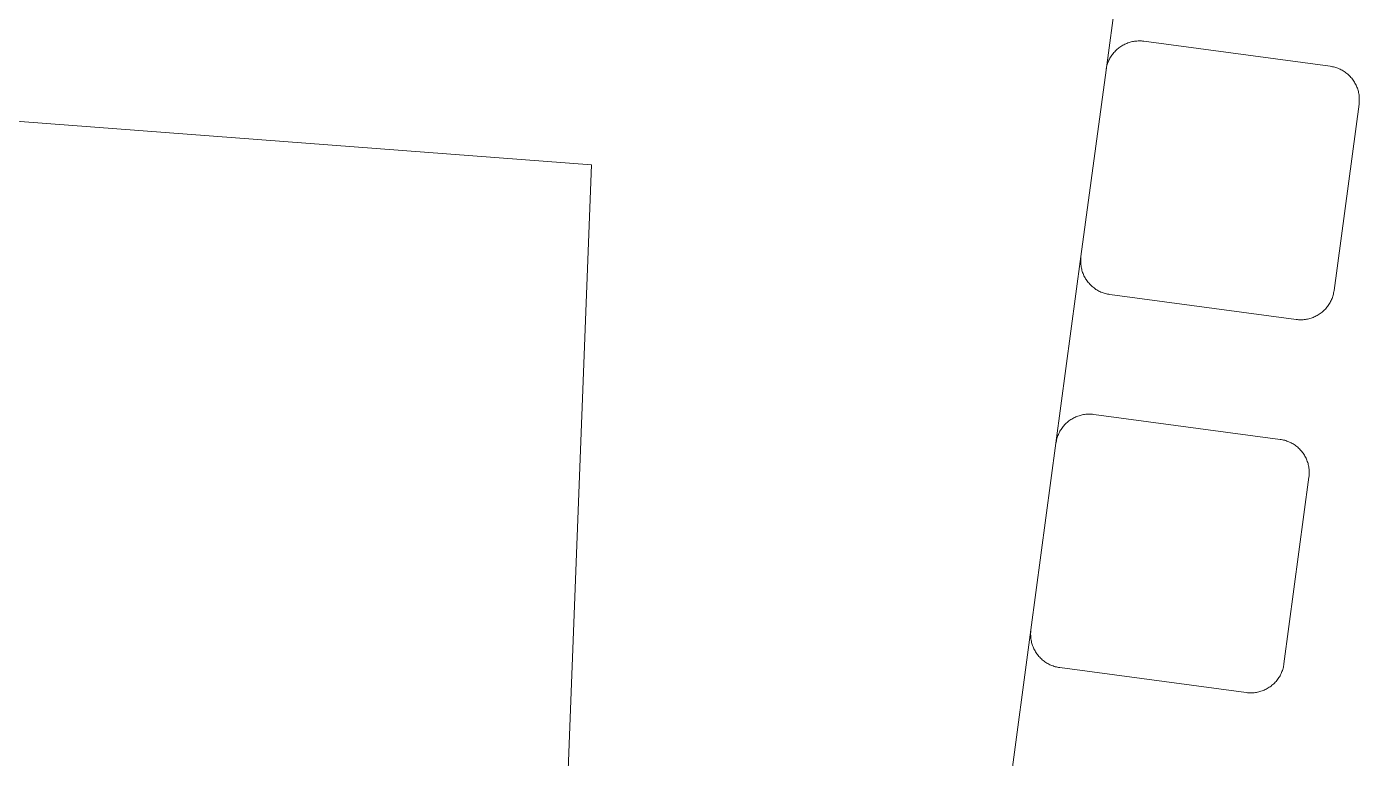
# Model space of a CAD drawing. Header units: millimetres. Extents: x -273 to 4197, y -77 to 2867.
# Drawn here: x 3363.9 to 3562.2, y 2655 to 2763.8 of the extents above; entities that cross this region are included whole.
import ezdxf

# ---------------------------------------------------------------- set-up
doc = ezdxf.new("R2010")
doc.units = ezdxf.units.MM
doc.layers.add('ZANO_R', color=7, linetype='Continuous', lineweight=0)

msp = doc.modelspace()

# ---------------------------------------------------------------- linework, layer by layer
at = {"layer": 'ZANO_R'}
for p, q in [((3524.51, 2757.34), (3528.23, 2785.09)), ((3527, 2761.03), (3527.15, 2761.11)), ((3527.15, 2761.11), (3527.3, 2761.18)), ((3527.3, 2761.18), (3527.46, 2761.26)), ((3527.46, 2761.26), (3527.61, 2761.32)), ((3527.61, 2761.32), (3527.77, 2761.38)), ((3527.77, 2761.38), (3527.94, 2761.44)), ((3527.94, 2761.44), (3528.1, 2761.49)), ((3528.1, 2761.49), (3528.26, 2761.53)), ((3528.26, 2761.53), (3528.43, 2761.57)), ((3528.43, 2761.57), (3528.6, 2761.6)), ((3528.6, 2761.6), (3528.77, 2761.63)), ((3528.77, 2761.63), (3528.94, 2761.65)), ((3528.94, 2761.65), (3529.11, 2761.66)), ((3529.11, 2761.66), (3529.28, 2761.67)), ((3529.28, 2761.67), (3529.45, 2761.68)), ((3529.45, 2761.68), (3529.62, 2761.67)), ((3529.62, 2761.67), (3529.79, 2761.67)), ((3529.79, 2761.67), (3529.96, 2761.65)), ((3529.96, 2761.65), (3530.13, 2761.63)), ((3530.13, 2761.63), (3557.88, 2757.91)), ((3525.02, 2758.96), (3525.1, 2759.11)), ((3525.1, 2759.11), (3525.18, 2759.26)), ((3525.18, 2759.26), (3525.27, 2759.4)), ((3525.27, 2759.4), (3525.37, 2759.55)), ((3525.37, 2759.55), (3525.47, 2759.68)), ((3525.47, 2759.68), (3525.57, 2759.82)), ((3525.57, 2759.82), (3525.68, 2759.95)), ((3525.68, 2759.95), (3525.8, 2760.08)), ((3525.8, 2760.08), (3525.92, 2760.2)), ((3525.92, 2760.2), (3526.04, 2760.32)), ((3526.04, 2760.32), (3526.16, 2760.43)), ((3526.16, 2760.43), (3526.3, 2760.54)), ((3526.3, 2760.54), (3526.43, 2760.65)), ((3526.43, 2760.65), (3526.57, 2760.75)), ((3526.57, 2760.75), (3526.71, 2760.85)), ((3526.71, 2760.85), (3526.85, 2760.94)), ((3526.85, 2760.94), (3527, 2761.03)), ((3520.78, 2729.59), (3524.51, 2757.34)), ((3524.51, 2757.34), (3524.53, 2757.51)), ((3524.53, 2757.51), (3524.56, 2757.68)), ((3524.56, 2757.68), (3524.6, 2757.84)), ((3524.6, 2757.84), (3524.64, 2758.01)), ((3524.64, 2758.01), (3524.69, 2758.17)), ((3524.69, 2758.17), (3524.75, 2758.34)), ((3524.75, 2758.34), (3524.81, 2758.5)), ((3524.81, 2758.5), (3524.87, 2758.65)), ((3524.87, 2758.65), (3524.94, 2758.81)), ((3524.94, 2758.81), (3525.02, 2758.96)), ((3557.88, 2757.91), (3558.05, 2757.88)), ((3558.05, 2757.88), (3558.22, 2757.85)), ((3558.22, 2757.85), (3558.38, 2757.81)), ((3558.38, 2757.81), (3558.55, 2757.77)), ((3558.55, 2757.77), (3558.71, 2757.72)), ((3558.71, 2757.72), (3558.87, 2757.67)), ((3558.87, 2757.67), (3559.03, 2757.61)), ((3559.03, 2757.61), (3559.19, 2757.54)), ((3559.19, 2757.54), (3559.35, 2757.47)), ((3559.35, 2757.47), (3559.5, 2757.4)), ((3559.5, 2757.4), (3559.65, 2757.32)), ((3559.65, 2757.32), (3559.8, 2757.23)), ((3559.8, 2757.23), (3559.94, 2757.14)), ((3559.94, 2757.14), (3560.08, 2757.05)), ((3560.08, 2757.05), (3560.22, 2756.95)), ((3560.22, 2756.95), (3560.36, 2756.84)), ((3560.36, 2756.84), (3560.49, 2756.73)), ((3560.49, 2756.73), (3560.62, 2756.62)), ((3560.62, 2756.62), (3560.74, 2756.5)), ((3560.74, 2756.5), (3560.86, 2756.38)), ((3560.86, 2756.38), (3560.97, 2756.25)), ((3560.97, 2756.25), (3561.08, 2756.12)), ((3561.08, 2756.12), (3561.19, 2755.99)), ((3561.19, 2755.99), (3561.29, 2755.85)), ((3561.29, 2755.85), (3561.39, 2755.71)), ((3561.39, 2755.71), (3561.48, 2755.56)), ((3561.48, 2755.56), (3561.56, 2755.42)), ((3561.56, 2755.42), (3561.65, 2755.27)), ((3561.65, 2755.27), (3561.72, 2755.11)), ((3304.44, 2754.15), (3447.93, 2743.26)), ((3561.72, 2755.11), (3561.79, 2754.96)), ((3561.79, 2754.96), (3561.86, 2754.8)), ((3561.86, 2754.8), (3561.92, 2754.64)), ((3561.92, 2754.64), (3561.98, 2754.48)), ((3561.98, 2754.48), (3562.02, 2754.32)), ((3562.02, 2754.32), (3562.07, 2754.15)), ((3562.07, 2754.15), (3562.11, 2753.99)), ((3562.11, 2753.99), (3562.14, 2753.82)), ((3562.14, 2753.82), (3562.17, 2753.65)), ((3562.17, 2753.65), (3562.19, 2753.48)), ((3562.19, 2753.48), (3562.2, 2753.31)), ((3562.2, 2753.31), (3562.21, 2753.14)), ((3562.21, 2753.14), (3562.21, 2752.97)), ((3562.17, 2752.29), (3558.45, 2724.54)), ((3562.19, 2752.46), (3562.17, 2752.29)), ((3562.2, 2752.63), (3562.19, 2752.46)), ((3562.21, 2752.8), (3562.2, 2752.63)), ((3562.21, 2752.97), (3562.21, 2752.8)), ((3447.93, 2743.26), (3437.96, 2483.29)), ((3517.06, 2701.84), (3520.78, 2729.59)), ((3520.75, 2729.25), (3520.76, 2729.42)), ((3520.76, 2729.42), (3520.78, 2729.59)), ((3520.74, 2729.08), (3520.75, 2729.25)), ((3520.74, 2728.91), (3520.74, 2729.08)), ((3520.74, 2728.74), (3520.74, 2728.91)), ((3520.75, 2728.57), (3520.74, 2728.74)), ((3520.77, 2728.4), (3520.75, 2728.57)), ((3520.79, 2728.23), (3520.77, 2728.4)), ((3520.82, 2728.06), (3520.79, 2728.23)), ((3520.85, 2727.89), (3520.82, 2728.06)), ((3520.89, 2727.73), (3520.85, 2727.89)), ((3520.93, 2727.56), (3520.89, 2727.73)), ((3520.98, 2727.4), (3520.93, 2727.56)), ((3521.03, 2727.24), (3520.98, 2727.4)), ((3521.09, 2727.08), (3521.03, 2727.24)), ((3521.16, 2726.92), (3521.09, 2727.08)), ((3521.23, 2726.76), (3521.16, 2726.92)), ((3521.31, 2726.61), (3521.23, 2726.76)), ((3521.39, 2726.46), (3521.31, 2726.61)), ((3521.48, 2726.31), (3521.39, 2726.46)), ((3521.57, 2726.17), (3521.48, 2726.31)), ((3521.66, 2726.03), (3521.57, 2726.17)), ((3521.77, 2725.89), (3521.66, 2726.03)), ((3521.87, 2725.76), (3521.77, 2725.89)), ((3521.98, 2725.63), (3521.87, 2725.76)), ((3522.1, 2725.5), (3521.98, 2725.63)), ((3522.22, 2725.38), (3522.1, 2725.5)), ((3522.34, 2725.26), (3522.22, 2725.38)), ((3522.47, 2725.15), (3522.34, 2725.26)), ((3522.6, 2725.04), (3522.47, 2725.15)), ((3522.73, 2724.93), (3522.6, 2725.04)), ((3522.87, 2724.83), (3522.73, 2724.93)), ((3523.01, 2724.73), (3522.87, 2724.83)), ((3523.16, 2724.64), (3523.01, 2724.73)), ((3523.3, 2724.56), (3523.16, 2724.64)), ((3523.45, 2724.48), (3523.3, 2724.56)), ((3523.61, 2724.4), (3523.45, 2724.48)), ((3523.76, 2724.33), (3523.61, 2724.4)), ((3523.92, 2724.27), (3523.76, 2724.33)), ((3524.08, 2724.21), (3523.92, 2724.27)), ((3524.24, 2724.15), (3524.08, 2724.21)), ((3524.41, 2724.11), (3524.24, 2724.15)), ((3524.57, 2724.06), (3524.41, 2724.11)), ((3524.74, 2724.03), (3524.57, 2724.06)), ((3524.91, 2723.99), (3524.74, 2724.03)), ((3525.07, 2723.97), (3524.91, 2723.99)), ((3552.83, 2720.25), (3525.07, 2723.97)), ((3558.15, 2723.38), (3558.08, 2723.22)), ((3558.21, 2723.54), (3558.15, 2723.38)), ((3558.26, 2723.7), (3558.21, 2723.54)), ((3558.31, 2723.87), (3558.26, 2723.7)), ((3558.35, 2724.03), (3558.31, 2723.87)), ((3558.39, 2724.2), (3558.35, 2724.03)), ((3558.42, 2724.37), (3558.39, 2724.2)), ((3558.45, 2724.54), (3558.42, 2724.37)), ((3556.79, 2721.44), (3556.66, 2721.33)), ((3556.92, 2721.56), (3556.79, 2721.44)), ((3557.04, 2721.68), (3556.92, 2721.56)), ((3557.16, 2721.8), (3557.04, 2721.68)), ((3557.27, 2721.93), (3557.16, 2721.8)), ((3557.38, 2722.06), (3557.27, 2721.93)), ((3557.48, 2722.19), (3557.38, 2722.06)), ((3557.58, 2722.33), (3557.48, 2722.19)), ((3557.68, 2722.47), (3557.58, 2722.33)), ((3557.77, 2722.62), (3557.68, 2722.47)), ((3557.86, 2722.76), (3557.77, 2722.62)), ((3557.94, 2722.92), (3557.86, 2722.76)), ((3558.01, 2723.07), (3557.94, 2722.92)), ((3558.08, 2723.22), (3558.01, 2723.07)), ((3553, 2720.23), (3552.83, 2720.25)), ((3553.17, 2720.21), (3553, 2720.23)), ((3553.34, 2720.2), (3553.17, 2720.21)), ((3553.51, 2720.2), (3553.34, 2720.2)), ((3553.68, 2720.2), (3553.51, 2720.2)), ((3553.85, 2720.21), (3553.68, 2720.2)), ((3554.02, 2720.23), (3553.85, 2720.21)), ((3554.19, 2720.25), (3554.02, 2720.23)), ((3554.36, 2720.28), (3554.19, 2720.25)), ((3554.52, 2720.31), (3554.36, 2720.28)), ((3554.69, 2720.35), (3554.52, 2720.31)), ((3554.86, 2720.39), (3554.69, 2720.35)), ((3555.02, 2720.44), (3554.86, 2720.39)), ((3555.18, 2720.5), (3555.02, 2720.44)), ((3555.34, 2720.56), (3555.18, 2720.5)), ((3555.5, 2720.62), (3555.34, 2720.56)), ((3555.65, 2720.69), (3555.5, 2720.62)), ((3555.81, 2720.77), (3555.65, 2720.69)), ((3555.96, 2720.85), (3555.81, 2720.77)), ((3556.1, 2720.94), (3555.96, 2720.85)), ((3556.25, 2721.03), (3556.1, 2720.94)), ((3556.39, 2721.13), (3556.25, 2721.03)), ((3556.52, 2721.23), (3556.39, 2721.13)), ((3556.66, 2721.33), (3556.52, 2721.23)), ((3519.55, 2705.52), (3519.7, 2705.61)), ((3519.7, 2705.61), (3519.85, 2705.68)), ((3519.85, 2705.68), (3520.01, 2705.75)), ((3520.01, 2705.75), (3520.17, 2705.82)), ((3520.17, 2705.82), (3520.33, 2705.88)), ((3520.33, 2705.88), (3520.49, 2705.93)), ((3520.49, 2705.93), (3520.65, 2705.98)), ((3520.65, 2705.98), (3520.82, 2706.03)), ((3520.82, 2706.03), (3520.98, 2706.07)), ((3520.98, 2706.07), (3521.15, 2706.1)), ((3521.15, 2706.1), (3521.32, 2706.12)), ((3521.32, 2706.12), (3521.49, 2706.15)), ((3521.49, 2706.15), (3521.66, 2706.16)), ((3521.66, 2706.16), (3521.83, 2706.17)), ((3521.83, 2706.17), (3522, 2706.17)), ((3522, 2706.17), (3522.17, 2706.17)), ((3522.17, 2706.17), (3522.34, 2706.16)), ((3522.34, 2706.16), (3522.51, 2706.15)), ((3522.51, 2706.15), (3522.68, 2706.13)), ((3522.68, 2706.13), (3550.43, 2702.41)), ((3517.57, 2703.46), (3517.65, 2703.61)), ((3517.65, 2703.61), (3517.74, 2703.76)), ((3517.74, 2703.76), (3517.83, 2703.9)), ((3517.83, 2703.9), (3517.92, 2704.04)), ((3517.92, 2704.04), (3518.02, 2704.18)), ((3518.02, 2704.18), (3518.13, 2704.32)), ((3518.13, 2704.32), (3518.24, 2704.45)), ((3518.24, 2704.45), (3518.35, 2704.57)), ((3518.35, 2704.57), (3518.47, 2704.7)), ((3518.47, 2704.7), (3518.59, 2704.82)), ((3518.59, 2704.82), (3518.72, 2704.93)), ((3518.72, 2704.93), (3518.85, 2705.04)), ((3518.85, 2705.04), (3518.98, 2705.15)), ((3518.98, 2705.15), (3519.12, 2705.25)), ((3519.12, 2705.25), (3519.26, 2705.35)), ((3519.26, 2705.35), (3519.4, 2705.44)), ((3519.4, 2705.44), (3519.55, 2705.52)), ((3513.34, 2674.09), (3517.06, 2701.84)), ((3517.06, 2701.84), (3517.09, 2702.01)), ((3517.09, 2702.01), (3517.12, 2702.17)), ((3517.12, 2702.17), (3517.15, 2702.34)), ((3517.15, 2702.34), (3517.2, 2702.51)), ((3517.2, 2702.51), (3517.25, 2702.67)), ((3517.25, 2702.67), (3517.3, 2702.83)), ((3517.3, 2702.83), (3517.36, 2702.99)), ((3517.36, 2702.99), (3517.42, 2703.15)), ((3517.42, 2703.15), (3517.49, 2703.31)), ((3517.49, 2703.31), (3517.57, 2703.46)), ((3550.43, 2702.41), (3550.6, 2702.38)), ((3550.6, 2702.38), (3550.77, 2702.35)), ((3550.77, 2702.35), (3550.94, 2702.31)), ((3550.94, 2702.31), (3551.1, 2702.27)), ((3551.1, 2702.27), (3551.26, 2702.22)), ((3551.26, 2702.22), (3551.43, 2702.17)), ((3551.43, 2702.17), (3551.59, 2702.11)), ((3551.59, 2702.11), (3551.74, 2702.04)), ((3551.74, 2702.04), (3551.9, 2701.97)), ((3551.9, 2701.97), (3552.05, 2701.9)), ((3552.05, 2701.9), (3552.2, 2701.82)), ((3552.2, 2701.82), (3552.35, 2701.73)), ((3552.35, 2701.73), (3552.5, 2701.64)), ((3552.5, 2701.64), (3552.64, 2701.54)), ((3552.64, 2701.54), (3552.78, 2701.44)), ((3552.78, 2701.44), (3552.91, 2701.34)), ((3552.91, 2701.34), (3553.04, 2701.23)), ((3553.04, 2701.23), (3553.17, 2701.11)), ((3553.17, 2701.11), (3553.29, 2701)), ((3553.29, 2701), (3553.41, 2700.87)), ((3553.41, 2700.87), (3553.53, 2700.75)), ((3553.53, 2700.75), (3553.64, 2700.62)), ((3553.64, 2700.62), (3553.74, 2700.48)), ((3553.74, 2700.48), (3553.84, 2700.35)), ((3553.84, 2700.35), (3553.94, 2700.21)), ((3553.94, 2700.21), (3554.03, 2700.06)), ((3554.03, 2700.06), (3554.12, 2699.91)), ((3554.12, 2699.91), (3554.2, 2699.76)), ((3554.2, 2699.76), (3554.28, 2699.61)), ((3554.28, 2699.61), (3554.35, 2699.46)), ((3554.35, 2699.46), (3554.41, 2699.3)), ((3554.41, 2699.3), (3554.47, 2699.14)), ((3554.47, 2699.14), (3554.53, 2698.98)), ((3554.53, 2698.98), (3554.58, 2698.81)), ((3554.58, 2698.81), (3554.62, 2698.65)), ((3554.62, 2698.65), (3554.66, 2698.48)), ((3554.66, 2698.48), (3554.69, 2698.32)), ((3554.69, 2698.32), (3554.72, 2698.15)), ((3554.72, 2698.15), (3554.74, 2697.98)), ((3554.74, 2697.98), (3554.75, 2697.81)), ((3554.75, 2697.81), (3554.76, 2697.64)), ((3554.76, 2697.64), (3554.77, 2697.47)), ((3554.72, 2696.78), (3551, 2669.03)), ((3554.74, 2696.95), (3554.72, 2696.78)), ((3554.76, 2697.12), (3554.74, 2696.95)), ((3554.77, 2697.47), (3554.76, 2697.3)), ((3554.76, 2697.3), (3554.76, 2697.12)), ((3509.61, 2646.34), (3513.34, 2674.09)), ((3513.3, 2673.75), (3513.32, 2673.92)), ((3513.32, 2673.92), (3513.34, 2674.09)), ((3513.29, 2673.58), (3513.3, 2673.75)), ((3513.29, 2673.41), (3513.29, 2673.58)), ((3513.3, 2673.24), (3513.29, 2673.41)), ((3513.31, 2673.06), (3513.3, 2673.24)), ((3513.32, 2672.89), (3513.31, 2673.06)), ((3513.34, 2672.73), (3513.32, 2672.89)), ((3513.37, 2672.56), (3513.34, 2672.73)), ((3513.4, 2672.39), (3513.37, 2672.56)), ((3513.44, 2672.22), (3513.4, 2672.39)), ((3513.48, 2672.06), (3513.44, 2672.22)), ((3513.53, 2671.89), (3513.48, 2672.06)), ((3513.59, 2671.73), (3513.53, 2671.89)), ((3513.65, 2671.57), (3513.59, 2671.73)), ((3513.71, 2671.42), (3513.65, 2671.57)), ((3513.78, 2671.26), (3513.71, 2671.42)), ((3513.86, 2671.11), (3513.78, 2671.26)), ((3513.94, 2670.96), (3513.86, 2671.11)), ((3514.03, 2670.81), (3513.94, 2670.96)), ((3514.12, 2670.67), (3514.03, 2670.81)), ((3514.22, 2670.53), (3514.12, 2670.67)), ((3514.32, 2670.39), (3514.22, 2670.53)), ((3514.42, 2670.25), (3514.32, 2670.39)), ((3514.53, 2670.12), (3514.42, 2670.25)), ((3514.65, 2670), (3514.53, 2670.12)), ((3514.77, 2669.88), (3514.65, 2670)), ((3514.89, 2669.76), (3514.77, 2669.88)), ((3515.02, 2669.64), (3514.89, 2669.76)), ((3515.15, 2669.53), (3515.02, 2669.64)), ((3515.28, 2669.43), (3515.15, 2669.53)), ((3515.42, 2669.33), (3515.28, 2669.43)), ((3515.56, 2669.23), (3515.42, 2669.33)), ((3515.71, 2669.14), (3515.56, 2669.23)), ((3515.86, 2669.06), (3515.71, 2669.14)), ((3516.01, 2668.98), (3515.86, 2669.06)), ((3516.16, 2668.9), (3516.01, 2668.98)), ((3516.32, 2668.83), (3516.16, 2668.9)), ((3516.47, 2668.76), (3516.32, 2668.83)), ((3516.63, 2668.71), (3516.47, 2668.76)), ((3516.8, 2668.65), (3516.63, 2668.71)), ((3516.96, 2668.6), (3516.8, 2668.65)), ((3517.12, 2668.56), (3516.96, 2668.6)), ((3517.29, 2668.52), (3517.12, 2668.56)), ((3517.46, 2668.49), (3517.29, 2668.52)), ((3517.63, 2668.47), (3517.46, 2668.49)), ((3545.38, 2664.74), (3517.63, 2668.47)), ((3550.7, 2667.88), (3550.64, 2667.72)), ((3550.76, 2668.04), (3550.7, 2667.88)), ((3550.81, 2668.2), (3550.76, 2668.04)), ((3550.86, 2668.37), (3550.81, 2668.2)), ((3550.91, 2668.53), (3550.86, 2668.37)), ((3550.94, 2668.7), (3550.91, 2668.53)), ((3550.97, 2668.86), (3550.94, 2668.7)), ((3551, 2669.03), (3550.97, 2668.86)), ((3549.34, 2665.94), (3549.21, 2665.83)), ((3549.47, 2666.06), (3549.34, 2665.94)), ((3549.59, 2666.17), (3549.47, 2666.06)), ((3549.71, 2666.3), (3549.59, 2666.17)), ((3549.82, 2666.42), (3549.71, 2666.3)), ((3549.93, 2666.56), (3549.82, 2666.42)), ((3550.04, 2666.69), (3549.93, 2666.56)), ((3550.14, 2666.83), (3550.04, 2666.69)), ((3550.23, 2666.97), (3550.14, 2666.83)), ((3550.32, 2667.11), (3550.23, 2666.97)), ((3550.41, 2667.26), (3550.32, 2667.11)), ((3550.49, 2667.41), (3550.41, 2667.26)), ((3550.57, 2667.57), (3550.49, 2667.41)), ((3550.64, 2667.72), (3550.57, 2667.57)), ((3545.55, 2664.72), (3545.38, 2664.74)), ((3545.72, 2664.71), (3545.55, 2664.72)), ((3545.89, 2664.7), (3545.72, 2664.71)), ((3546.06, 2664.7), (3545.89, 2664.7)), ((3546.23, 2664.7), (3546.06, 2664.7)), ((3546.4, 2664.71), (3546.23, 2664.7)), ((3546.57, 2664.73), (3546.4, 2664.71)), ((3546.74, 2664.75), (3546.57, 2664.73)), ((3546.91, 2664.77), (3546.74, 2664.75)), ((3547.08, 2664.81), (3546.91, 2664.77)), ((3547.24, 2664.84), (3547.08, 2664.81)), ((3547.41, 2664.89), (3547.24, 2664.84)), ((3547.57, 2664.94), (3547.41, 2664.89)), ((3547.73, 2664.99), (3547.57, 2664.94)), ((3547.89, 2665.05), (3547.73, 2664.99)), ((3548.05, 2665.12), (3547.89, 2665.05)), ((3548.21, 2665.19), (3548.05, 2665.12)), ((3548.36, 2665.27), (3548.21, 2665.19)), ((3548.51, 2665.35), (3548.36, 2665.27)), ((3548.66, 2665.43), (3548.51, 2665.35)), ((3548.8, 2665.53), (3548.66, 2665.43)), ((3548.94, 2665.62), (3548.8, 2665.53)), ((3549.08, 2665.72), (3548.94, 2665.62)), ((3549.21, 2665.83), (3549.08, 2665.72))]:
    msp.add_line(p, q, dxfattribs=at)

doc.saveas('drawing.dxf')
